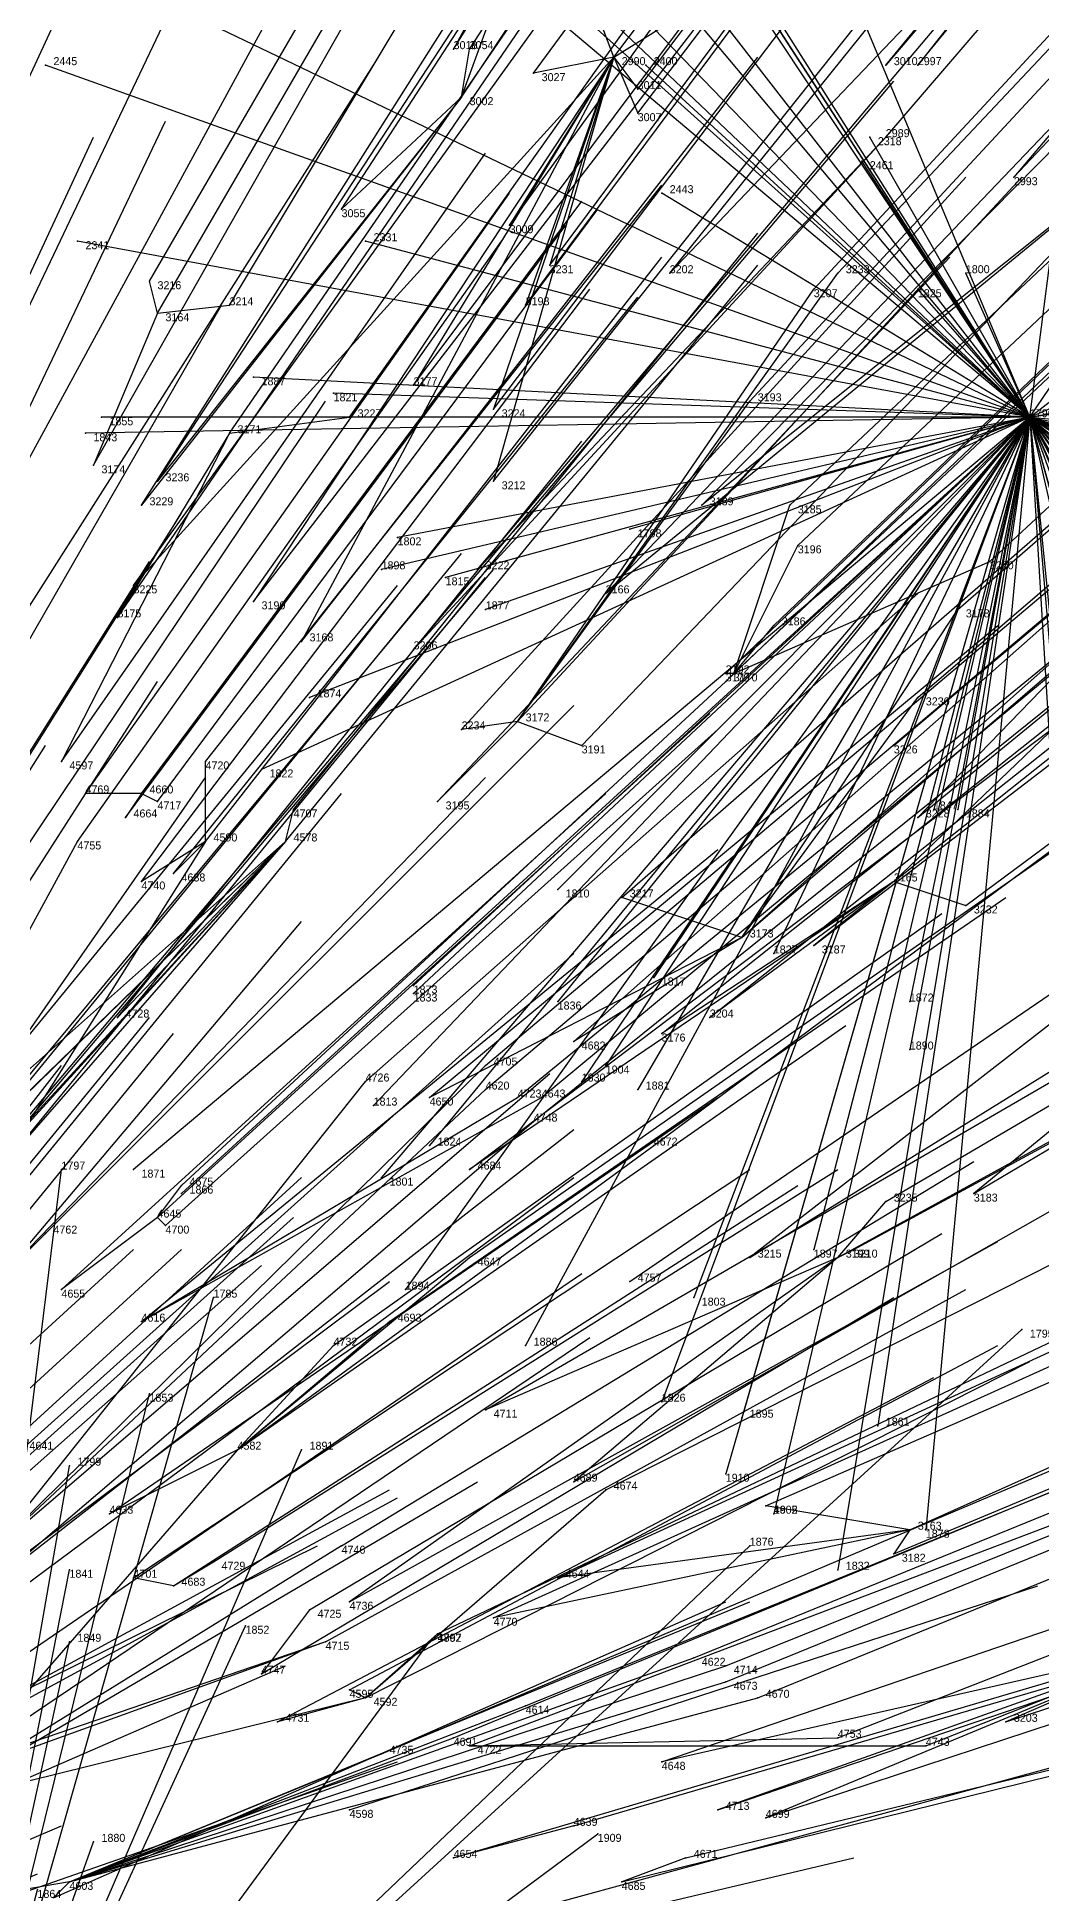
# Model space of a CAD drawing. Extents: x -0.5 to 0.59, y -0.5 to 0.58.
# Drawn here: x 0.124 to 0.2495, y 0.0495 to 0.2815 of the extents above; entities that cross this region are included whole.
import ezdxf

# ---------------------------------------------------------------- set-up
doc = ezdxf.new("R2010")
doc.units = 0
for name, color, linetype in [('Facilities', 3, 'CONTINUOUS'), ('Facilities_lines', 3, 'CONTINUOUS'), ('Normals', 1, 'CONTINUOUS'), ('Source_points', 5, 'CONTINUOUS'), ('Text', 3, 'CONTINUOUS')]:
    doc.layers.add(name, color=color, linetype=linetype)

msp = doc.modelspace()

# ---------------------------------------------------------------- linework, layer by layer
at = {"layer": 'Facilities', "color": 3}
for p in [(0.196, 0.279, -0.852), (0.177, 0.274, -0.815), (0.23, 0.269, -0.884), (0.139, 0.247, -0.709), (0.148, 0.232, -0.689), (0.248, 0.234, -1.25), (0.211, 0.202, -0.73), (0.184, 0.196, -0.673), (0.137, 0.187, -0.58), (0.145, 0.181, -0.582), (0.155, 0.181, -0.597), (0.231, 0.176, -0.726), (0.212, 0.169, -0.678), (0.139, 0.134, -0.482), (0.224, 0.129, -0.647), (0.198, 0.126, -0.588), (0.137, 0.121, -0.457), (0.149, 0.105, -0.456), (0.162, 0.093, -0.466), (0.233, 0.095, -0.63), (0.141, 0.088, -0.417), (0.158, 0.085, -0.449), (0.16, 0.081, -0.448), (0.165, 0.074, -0.453), (0.178, 0.068, -0.477), (0.163, 0.06, -0.433), (0.191, 0.058, -0.498), (0.205, 0.054, -0.531), (0.128, 0.051, -0.343)]:
    msp.add_point(p, dxfattribs=at)
at = {"layer": 'Facilities_lines', "color": 3}
for p, q in [((0.248, 0.234, -1.25), (0.171, 0.35, -1.25)), ((0.286, 0.344, -1.119), (0.23, 0.278, -0.903)), ((0.286, 0.344, -1.119), (0.234, 0.278, -0.908)), ((0.248, 0.234, -1.25), (0.159, 0.34, -1.25)), ((0.248, 0.234, -1.25), (0.165, 0.341, -1.25)), ((0.305, 0.334, -1.13), (0.246, 0.264, -0.901)), ((0.203, 0.33, -0.969), (0.176, 0.28, -0.827)), ((0.248, 0.234, -1.25), (0.193, 0.321, -1.25)), ((0.248, 0.234, -1.25), (0.193, 0.319, -1.25)), ((0.248, 0.234, -1.25), (0.195, 0.316, -1.25)), ((0.248, 0.234, -1.25), (0.171, 0.307, -1.25)), ((0.248, 0.234, -1.25), (0.217, 0.308, -1.25)), ((0.248, 0.234, -1.25), (0.17, 0.304, -1.25)), ((0.248, 0.234, -1.25), (0.172, 0.298, -1.25)), ((0.177, 0.274, -0.815), (0.185, 0.296, -0.873)), ((0.244, 0.295, -0.958), (0.203, 0.252, -0.809)), ((0.248, 0.234, -1.25), (0.256, 0.296, -1.25)), ((0.248, 0.234, -1.25), (0.123, 0.294, -1.25)), ((0.248, 0.234, -1.25), (0.19, 0.294, -1.25)), ((0.196, 0.279, -0.852), (0.212, 0.289, -0.895)), ((0.196, 0.279, -0.852), (0.193, 0.287, -0.864)), ((0.196, 0.279, -0.852), (0.136, 0.213, -0.631)), ((0.196, 0.279, -0.852), (0.151, 0.211, -0.649)), ((0.196, 0.279, -0.852), (0.157, 0.206, -0.648)), ((0.196, 0.279, -0.852), (0.171, 0.238, -0.733)), ((0.177, 0.274, -0.815), (0.178, 0.28, -0.829)), ((0.196, 0.279, -0.852), (0.181, 0.226, -0.724)), ((0.196, 0.279, -0.852), (0.181, 0.235, -0.742)), ((0.196, 0.279, -0.852), (0.183, 0.258, -0.79)), ((0.196, 0.279, -0.852), (0.185, 0.248, -0.774)), ((0.196, 0.279, -0.852), (0.186, 0.277, -0.834)), ((0.196, 0.279, -0.852), (0.188, 0.253, -0.787)), ((0.196, 0.279, -0.852), (0.199, 0.272, -0.842)), ((0.196, 0.279, -0.852), (0.199, 0.275, -0.848)), ((0.248, 0.234, -1.25), (0.279, 0.28, -1.25)), ((0.248, 0.234, -1.25), (0.125, 0.278, -1.25)), ((0.248, 0.234, -1.25), (0.2, 0.278, -1.25)), ((0.177, 0.274, -0.815), (0.137, 0.223, -0.655)), ((0.177, 0.274, -0.815), (0.139, 0.226, -0.663)), ((0.177, 0.274, -0.815), (0.162, 0.26, -0.765)), ((0.267, 0.271, -0.952), (0.195, 0.212, -0.72)), ((0.267, 0.271, -0.952), (0.207, 0.223, -0.761)), ((0.23, 0.269, -0.884), (0.171, 0.205, -0.668)), ((0.23, 0.269, -0.884), (0.179, 0.215, -0.7)), ((0.248, 0.234, -1.25), (0.228, 0.269, -1.25)), ((0.248, 0.234, -1.25), (0.293, 0.269, -1.25)), ((0.248, 0.234, -1.25), (0.227, 0.266, -1.25)), ((0.248, 0.234, -1.25), (0.202, 0.262, -1.25)), ((0.248, 0.234, -1.25), (0.308, 0.26, -1.25)), ((0.248, 0.234, -1.25), (0.129, 0.256, -1.25)), ((0.248, 0.234, -1.25), (0.165, 0.256, -1.25)), ((0.139, 0.247, -0.709), (0.138, 0.251, -0.716)), ((0.184, 0.196, -0.673), (0.224, 0.252, -0.843)), ((0.248, 0.234, -1.25), (0.24, 0.252, -1.25)), ((0.184, 0.196, -0.673), (0.221, 0.25, -0.833)), ((0.248, 0.234, -1.25), (0.234, 0.25, -1.25)), ((0.139, 0.247, -0.709), (0.131, 0.228, -0.657)), ((0.139, 0.247, -0.709), (0.148, 0.248, -0.722)), ((0.248, 0.234, -1.25), (0.316, 0.247, -1.25)), ((0.293, 0.245, -0.955), (0.231, 0.193, -0.751)), ((0.293, 0.245, -0.955), (0.234, 0.184, -0.745)), ((0.248, 0.234, -1.25), (0.315, 0.244, -1.25)), ((0.248, 0.234, -1.25), (0.151, 0.239, -1.25)), ((0.248, 0.234, -1.25), (0.161, 0.237, -1.25)), ((0.184, 0.196, -0.673), (0.213, 0.236, -0.796)), ((0.148, 0.232, -0.689), (0.127, 0.191, -0.573)), ((0.248, 0.234, -1.25), (0.13, 0.232, -1.25)), ((0.248, 0.234, -1.25), (0.132, 0.234, -1.25)), ((0.148, 0.232, -0.689), (0.134, 0.209, -0.621)), ((0.248, 0.234, -1.25), (0.136, 0.14, -1.25)), ((0.248, 0.234, -1.25), (0.142, 0.137, -1.25)), ((0.148, 0.232, -0.689), (0.163, 0.234, -0.713)), ((0.248, 0.234, -1.25), (0.152, 0.19, -1.25)), ((0.248, 0.234, -1.25), (0.158, 0.199, -1.25)), ((0.248, 0.234, -1.25), (0.166, 0.148, -1.25)), ((0.248, 0.234, -1.25), (0.167, 0.139, -1.25)), ((0.248, 0.234, -1.25), (0.167, 0.215, -1.25)), ((0.248, 0.234, -1.25), (0.169, 0.219, -1.25)), ((0.248, 0.234, -1.25), (0.17, 0.125, -1.25)), ((0.248, 0.234, -1.25), (0.171, 0.162, -1.25)), ((0.248, 0.234, -1.25), (0.171, 0.163, -1.25)), ((0.248, 0.234, -1.25), (0.173, 0.143, -1.25)), ((0.248, 0.234, -1.25), (0.175, 0.214, -1.25)), ((0.248, 0.234, -1.25), (0.18, 0.21, -1.25)), ((0.248, 0.234, -1.25), (0.185, 0.118, -1.25)), ((0.248, 0.234, -1.25), (0.189, 0.175, -1.25)), ((0.248, 0.234, -1.25), (0.189, 0.161, -1.25)), ((0.248, 0.234, -1.25), (0.192, 0.151, -1.25)), ((0.248, 0.234, -1.25), (0.195, 0.153, -1.25)), ((0.248, 0.234, -1.25), (0.198, 0.22, -1.25)), ((0.248, 0.234, -1.25), (0.199, 0.15, -1.25)), ((0.248, 0.234, -1.25), (0.201, 0.164, -1.25)), ((0.248, 0.234, -1.25), (0.202, 0.111, -1.25)), ((0.248, 0.234, -1.25), (0.206, 0.124, -1.25)), ((0.248, 0.234, -1.25), (0.21, 0.102, -1.25)), ((0.248, 0.234, -1.25), (0.212, 0.109, -1.25)), ((0.248, 0.234, -1.25), (0.216, 0.167, -1.25)), ((0.248, 0.234, -1.25), (0.216, 0.097, -1.25)), ((0.248, 0.234, -1.25), (0.221, 0.13, -1.25)), ((0.248, 0.234, -1.25), (0.224, 0.09, -1.25)), ((0.248, 0.234, -1.25), (0.229, 0.108, -1.25)), ((0.248, 0.234, -1.25), (0.233, 0.161, -1.25)), ((0.248, 0.234, -1.25), (0.233, 0.155, -1.25)), ((0.248, 0.234, -1.25), (0.235, 0.095, -1.25)), ((0.248, 0.234, -1.25), (0.236, 0.185, -1.25)), ((0.248, 0.234, -1.25), (0.239, 0.185, -1.25)), ((0.248, 0.234, -1.25), (0.257, 0.217, -1.25)), ((0.248, 0.234, -1.25), (0.257, 0.085, -1.25)), ((0.248, 0.234, -1.25), (0.257, 0.209, -1.25)), ((0.248, 0.234, -1.25), (0.327, 0.198, -1.25)), ((0.248, 0.234, -1.25), (0.258, 0.134, -1.25)), ((0.248, 0.234, -1.25), (0.332, 0.196, -1.25)), ((0.248, 0.234, -1.25), (0.28, 0.215, -1.25)), ((0.248, 0.234, -1.25), (0.315, 0.205, -1.25)), ((0.248, 0.234, -1.25), (0.277, 0.13, -1.25)), ((0.248, 0.234, -1.25), (0.301, 0.135, -1.25)), ((0.248, 0.234, -1.25), (0.288, 0.191, -1.25)), ((0.248, 0.234, -1.25), (0.323, 0.127, -1.25)), ((0.248, 0.234, -1.25), (0.258, 0.229, -1.25)), ((0.248, 0.234, -1.25), (0.301, 0.11, -1.25)), ((0.248, 0.234, -1.25), (0.273, 0.229, -1.25)), ((0.248, 0.234, -1.25), (0.341, 0.2, -1.25)), ((0.248, 0.234, -1.25), (0.307, 0.229, -1.25)), ((0.248, 0.234, -1.25), (0.361, 0.177, -1.25)), ((0.248, 0.234, -1.25), (0.259, 0.106, -1.25)), ((0.248, 0.234, -1.25), (0.32, 0.213, -1.25)), ((0.248, 0.234, -1.25), (0.296, 0.178, -1.25)), ((0.248, 0.234, -1.25), (0.35, 0.166, -1.25)), ((0.248, 0.234, -1.25), (0.346, 0.17, -1.25)), ((0.248, 0.234, -1.25), (0.273, 0.125, -1.25)), ((0.248, 0.234, -1.25), (0.336, 0.202, -1.25)), ((0.248, 0.234, -1.25), (0.313, 0.122, -1.25)), ((0.248, 0.234, -1.25), (0.306, 0.124, -1.25)), ((0.248, 0.234, -1.25), (0.278, 0.125, -1.25)), ((0.248, 0.234, -1.25), (0.289, 0.14, -1.25)), ((0.248, 0.234, -1.25), (0.359, 0.18, -1.25)), ((0.248, 0.234, -1.25), (0.35, 0.137, -1.25)), ((0.248, 0.234, -1.25), (0.298, 0.166, -1.25)), ((0.248, 0.234, -1.25), (0.326, 0.169, -1.25)), ((0.248, 0.234, -1.25), (0.268, 0.189, -1.25)), ((0.211, 0.202, -0.73), (0.218, 0.223, -0.78)), ((0.211, 0.202, -0.73), (0.219, 0.218, -0.771)), ((0.211, 0.202, -0.73), (0.243, 0.216, -0.812)), ((0.212, 0.169, -0.678), (0.239, 0.21, -0.796)), ((0.212, 0.169, -0.678), (0.257, 0.209, -0.828)), ((0.211, 0.202, -0.73), (0.216, 0.208, -0.751)), ((0.211, 0.202, -0.73), (0.21, 0.201, -0.726)), ((0.211, 0.202, -0.73), (0.21, 0.202, -0.729)), ((0.231, 0.176, -0.726), (0.256, 0.2, -0.812)), ((0.212, 0.169, -0.678), (0.234, 0.199, -0.768)), ((0.184, 0.196, -0.673), (0.174, 0.186, -0.637)), ((0.184, 0.196, -0.673), (0.177, 0.195, -0.659)), ((0.184, 0.196, -0.673), (0.192, 0.193, -0.68)), ((0.145, 0.181, -0.582), (0.145, 0.191, -0.599)), ((0.137, 0.187, -0.58), (0.13, 0.187, -0.569)), ((0.137, 0.187, -0.58), (0.135, 0.184, -0.571)), ((0.137, 0.187, -0.58), (0.139, 0.186, -0.58)), ((0.155, 0.181, -0.597), (0.156, 0.185, -0.605)), ((0.092, 0.113, -0.363), (0.129, 0.181, -0.555)), ((0.145, 0.181, -0.582), (0.104, 0.116, -0.389)), ((0.155, 0.181, -0.597), (0.11, 0.141, -0.449)), ((0.155, 0.181, -0.597), (0.113, 0.135, -0.441)), ((0.155, 0.181, -0.597), (0.114, 0.141, -0.453)), ((0.155, 0.181, -0.597), (0.118, 0.145, -0.467)), ((0.155, 0.181, -0.597), (0.121, 0.142, -0.466)), ((0.155, 0.181, -0.597), (0.121, 0.144, -0.469)), ((0.155, 0.181, -0.597), (0.134, 0.159, -0.52)), ((0.145, 0.181, -0.582), (0.137, 0.176, -0.557)), ((0.145, 0.181, -0.582), (0.141, 0.177, -0.566)), ((0.231, 0.176, -0.726), (0.178, 0.14, -0.567)), ((0.212, 0.169, -0.678), (0.197, 0.174, -0.657)), ((0.231, 0.176, -0.726), (0.202, 0.157, -0.639)), ((0.231, 0.176, -0.726), (0.208, 0.159, -0.655)), ((0.231, 0.176, -0.726), (0.221, 0.168, -0.694)), ((0.231, 0.176, -0.726), (0.24, 0.173, -0.74)), ((0.267, 0.171, -0.793), (0.213, 0.129, -0.623)), ((0.212, 0.169, -0.678), (0.173, 0.149, -0.57)), ((0.212, 0.169, -0.678), (0.191, 0.156, -0.617)), ((0.118, 0.092, -0.373), (0.18, 0.153, -0.591)), ((0.118, 0.092, -0.373), (0.165, 0.151, -0.559)), ((0.258, 0.151, -0.748), (0.241, 0.137, -0.692)), ((0.118, 0.092, -0.373), (0.18, 0.15, -0.587)), ((0.137, 0.121, -0.457), (0.187, 0.149, -0.597)), ((0.137, 0.121, -0.457), (0.184, 0.149, -0.592)), ((0.118, 0.088, -0.369), (0.186, 0.146, -0.591)), ((0.149, 0.105, -0.456), (0.201, 0.143, -0.616)), ((0.109, -0.006, -1.25), (0.127, 0.14, -1.25)), ((0.139, 0.134, -0.482), (0.142, 0.138, -0.496)), ((0.224, 0.129, -0.647), (0.23, 0.136, -0.668)), ((0.139, 0.134, -0.482), (0.127, 0.125, -0.445)), ((0.139, 0.134, -0.482), (0.14, 0.133, -0.482)), ((0.116, 0.123, -0.421), (0.125, 0.132, -0.455)), ((0.224, 0.129, -0.647), (0.226, 0.13, -0.65)), ((0.149, 0.105, -0.456), (0.178, 0.129, -0.549)), ((0.224, 0.129, -0.647), (0.163, 0.086, -0.461)), ((0.224, 0.129, -0.647), (0.18, 0.11, -0.528)), ((0.224, 0.129, -0.647), (0.191, 0.101, -0.54)), ((0.109, -0.006, -1.25), (0.146, 0.124, -1.25)), ((0.149, 0.105, -0.456), (0.168, 0.121, -0.519)), ((0.109, -0.006, -1.25), (0.247, 0.12, -1.25)), ((0.149, 0.105, -0.456), (0.161, 0.118, -0.499)), ((0.109, -0.006, -1.25), (0.138, 0.112, -1.25)), ((0.109, -0.006, -1.25), (0.157, 0.105, -1.25)), ((0.149, 0.105, -0.456), (0.116, 0.067, -0.334)), ((0.149, 0.105, -0.456), (0.133, 0.097, -0.411)), ((0.109, -0.006, -1.25), (0.128, 0.103, -1.25)), ((0.165, 0.074, -0.453), (0.195, 0.1, -0.549)), ((0.233, 0.095, -0.63), (0.215, 0.098, -0.591)), ((0.162, 0.093, -0.466), (0.099, 0.054, -0.282)), ((0.109, -0.006, -1.25), (0.213, 0.093, -1.25)), ((0.233, 0.095, -0.63), (0.181, 0.084, -0.498)), ((0.233, 0.095, -0.63), (0.189, 0.089, -0.523)), ((0.233, 0.095, -0.63), (0.231, 0.092, -0.622)), ((0.141, 0.088, -0.417), (0.146, 0.091, -0.43)), ((0.109, -0.006, -1.25), (0.128, 0.09, -1.25)), ((0.141, 0.088, -0.417), (0.136, 0.089, -0.406)), ((0.158, 0.085, -0.449), (0.152, 0.077, -0.426)), ((0.109, -0.006, -1.25), (0.15, 0.083, -1.25)), ((0.165, 0.074, -0.453), (0.174, 0.082, -0.48)), ((0.16, 0.081, -0.448), (0.087, 0.056, -0.258)), ((0.16, 0.081, -0.448), (0.088, 0.055, -0.26)), ((0.109, -0.006, -1.25), (0.128, 0.081, -1.25)), ((0.109, -0.006, -1.25), (0.173, 0.081, -1.25)), ((0.128, 0.051, -0.343), (0.206, 0.079, -0.552)), ((0.268, 0.081, -0.699), (0.202, 0.066, -0.531)), ((0.268, 0.081, -0.699), (0.209, 0.06, -0.545)), ((0.268, 0.081, -0.699), (0.215, 0.059, -0.557)), ((0.268, 0.081, -0.699), (0.245, 0.071, -0.639)), ((0.128, 0.051, -0.343), (0.21, 0.078, -0.561)), ((0.128, 0.051, -0.343), (0.21, 0.076, -0.559)), ((0.165, 0.074, -0.453), (0.163, 0.075, -0.447)), ((0.165, 0.074, -0.453), (0.076, 0.052, -0.23)), ((0.128, 0.051, -0.343), (0.214, 0.074, -0.567)), ((0.128, 0.051, -0.343), (0.185, 0.073, -0.497)), ((0.165, 0.074, -0.453), (0.154, 0.071, -0.424)), ((0.128, 0.051, -0.343), (0.176, 0.069, -0.472)), ((0.178, 0.068, -0.477), (0.224, 0.069, -0.586)), ((0.178, 0.068, -0.477), (0.235, 0.068, -0.611)), ((0.128, 0.051, -0.343), (0.167, 0.067, -0.451)), ((0.191, 0.058, -0.498), (0.176, 0.054, -0.461)), ((0.109, -0.006, -1.25), (0.194, 0.057, -1.25)), ((0.109, -0.006, -1.25), (0.131, 0.056, -1.25)), ((0.205, 0.054, -0.531), (0.197, 0.051, -0.507)), ((0.128, 0.051, -0.343), (0.07, 0.041, -0.202)), ((0.109, -0.006, -1.25), (0.124, 0.05, -1.25)), ((0.128, 0.051, -0.343), (0.126, 0.049, -0.338))]:
    msp.add_line(p, q, dxfattribs=at)
at = {"layer": 'Normals', "color": 1}
for p, q in [((0.176, 0.28, -0.827), (0.225, 0.359, -0.789)), ((0.178, 0.28, -0.829), (0.228, 0.357, -0.791)), ((0.196, 0.279, -0.852), (0.252, 0.353, -0.816)), ((0.119, 0.268, -0.732), (0.158, 0.352, -0.695)), ((0.177, 0.274, -0.815), (0.228, 0.351, -0.778)), ((0.186, 0.277, -0.834), (0.241, 0.352, -0.797)), ((0.199, 0.275, -0.848), (0.255, 0.349, -0.811)), ((0.23, 0.278, -0.903), (0.289, 0.35, -0.866)), ((0.234, 0.278, -0.908), (0.293, 0.35, -0.871)), ((0.199, 0.272, -0.842), (0.255, 0.346, -0.806)), ((0.23, 0.269, -0.884), (0.29, 0.339, -0.846)), ((0.162, 0.26, -0.765), (0.212, 0.337, -0.727)), ((0.138, 0.251, -0.716), (0.185, 0.332, -0.68)), ((0.183, 0.258, -0.79), (0.237, 0.333, -0.752)), ((0.246, 0.264, -0.901), (0.309, 0.331, -0.863)), ((0.139, 0.247, -0.709), (0.186, 0.328, -0.673)), ((0.148, 0.248, -0.722), (0.196, 0.328, -0.686)), ((0.188, 0.253, -0.787), (0.243, 0.327, -0.749)), ((0.203, 0.252, -0.809), (0.261, 0.324, -0.772)), ((0.185, 0.248, -0.774), (0.24, 0.322, -0.736)), ((0.221, 0.25, -0.833), (0.284, 0.318, -0.796)), ((0.224, 0.252, -0.843), (0.288, 0.32, -0.807)), ((0.113, 0.227, -0.634), (0.153, 0.311, -0.597)), ((0.171, 0.238, -0.733), (0.227, 0.313, -0.696)), ((0.131, 0.228, -0.657), (0.177, 0.309, -0.62)), ((0.148, 0.232, -0.689), (0.201, 0.309, -0.652)), ((0.163, 0.234, -0.713), (0.217, 0.31, -0.677)), ((0.181, 0.235, -0.742), (0.237, 0.309, -0.705)), ((0.139, 0.226, -0.663), (0.19, 0.304, -0.627)), ((0.213, 0.236, -0.796), (0.277, 0.305, -0.76)), ((0.137, 0.223, -0.655), (0.187, 0.302, -0.618)), ((0.181, 0.226, -0.724), (0.239, 0.299, -0.687)), ((0.136, 0.213, -0.631), (0.19, 0.288, -0.593)), ((0.207, 0.223, -0.761), (0.272, 0.289, -0.724)), ((0.11, 0.205, -0.581), (0.154, 0.286, -0.542)), ((0.179, 0.215, -0.7), (0.239, 0.286, -0.662)), ((0.218, 0.223, -0.78), (0.286, 0.287, -0.744)), ((0.134, 0.209, -0.621), (0.186, 0.285, -0.583)), ((0.151, 0.211, -0.649), (0.208, 0.285, -0.612)), ((0.219, 0.218, -0.771), (0.286, 0.281, -0.734)), ((0.157, 0.206, -0.648), (0.214, 0.279, -0.61)), ((0.195, 0.212, -0.72), (0.259, 0.279, -0.683)), ((0.243, 0.216, -0.812), (0.311, 0.279, -0.775)), ((0.117, 0.201, -0.581), (0.166, 0.278, -0.541)), ((0.125, 0.278, -1.25), (0.125, 0.278, -1.15)), ((0.2, 0.278, -1.25), (0.2, 0.278, -1.15)), ((0.171, 0.205, -0.668), (0.231, 0.276, -0.629)), ((0.216, 0.208, -0.751), (0.283, 0.272, -0.713)), ((0.1, 0.187, -0.53), (0.14, 0.271, -0.493)), ((0.239, 0.21, -0.796), (0.309, 0.271, -0.758)), ((0.092, 0.185, -0.516), (0.131, 0.269, -0.478)), ((0.127, 0.191, -0.573), (0.18, 0.267, -0.534)), ((0.228, 0.269, -1.25), (0.228, 0.269, -1.15)), ((0.21, 0.202, -0.729), (0.277, 0.266, -0.692)), ((0.21, 0.201, -0.726), (0.277, 0.265, -0.689)), ((0.211, 0.202, -0.73), (0.278, 0.265, -0.692)), ((0.227, 0.266, -1.25), (0.227, 0.266, -1.15)), ((0.145, 0.191, -0.599), (0.202, 0.263, -0.561)), ((0.177, 0.195, -0.659), (0.24, 0.264, -0.621)), ((0.184, 0.196, -0.673), (0.247, 0.264, -0.635)), ((0.13, 0.187, -0.569), (0.183, 0.262, -0.53)), ((0.137, 0.187, -0.58), (0.192, 0.261, -0.541)), ((0.139, 0.186, -0.58), (0.194, 0.26, -0.541)), ((0.192, 0.193, -0.68), (0.256, 0.26, -0.642)), ((0.202, 0.262, -1.25), (0.202, 0.262, -1.15)), ((0.135, 0.184, -0.571), (0.19, 0.258, -0.533)), ((0.234, 0.199, -0.768), (0.304, 0.259, -0.731)), ((0.129, 0.256, -1.25), (0.129, 0.256, -1.15)), ((0.129, 0.181, -0.555), (0.182, 0.256, -0.516)), ((0.156, 0.185, -0.605), (0.214, 0.257, -0.567)), ((0.165, 0.256, -1.25), (0.165, 0.256, -1.15)), ((0.145, 0.181, -0.582), (0.202, 0.254, -0.543)), ((0.155, 0.181, -0.597), (0.214, 0.253, -0.56)), ((0.174, 0.186, -0.637), (0.238, 0.254, -0.6)), ((0.231, 0.193, -0.751), (0.302, 0.253, -0.714)), ((0.24, 0.252, -1.25), (0.24, 0.252, -1.15)), ((0.137, 0.176, -0.557), (0.193, 0.25, -0.519)), ((0.141, 0.177, -0.566), (0.199, 0.249, -0.528)), ((0.234, 0.25, -1.25), (0.234, 0.25, -1.15)), ((0.101, 0.168, -0.49), (0.147, 0.248, -0.452)), ((0.234, 0.184, -0.745), (0.306, 0.243, -0.708)), ((0.151, 0.239, -1.25), (0.151, 0.239, -1.15)), ((0.161, 0.237, -1.25), (0.161, 0.237, -1.15)), ((0.109, 0.16, -0.483), (0.16, 0.236, -0.444)), ((0.197, 0.174, -0.657), (0.267, 0.235, -0.62)), ((0.13, 0.232, -1.25), (0.13, 0.232, -1.15)), ((0.132, 0.234, -1.25), (0.132, 0.234, -1.15)), ((0.231, 0.176, -0.726), (0.304, 0.234, -0.689)), ((0.248, 0.234, -1.25), (0.248, 0.234, -1.15)), ((0.134, 0.159, -0.52), (0.192, 0.231, -0.483)), ((0.212, 0.169, -0.678), (0.283, 0.23, -0.641)), ((0.24, 0.173, -0.74), (0.314, 0.228, -0.702)), ((0.221, 0.168, -0.694), (0.294, 0.224, -0.656)), ((0.093, 0.144, -0.429), (0.142, 0.222, -0.391)), ((0.169, 0.219, -1.25), (0.169, 0.219, -1.15)), ((0.198, 0.22, -1.25), (0.198, 0.22, -1.15)), ((0.089, 0.138, -0.41), (0.138, 0.216, -0.372)), ((0.118, 0.145, -0.467), (0.177, 0.217, -0.43)), ((0.191, 0.156, -0.617), (0.26, 0.217, -0.579)), ((0.208, 0.159, -0.655), (0.281, 0.217, -0.617)), ((0.121, 0.144, -0.469), (0.181, 0.215, -0.433)), ((0.121, 0.142, -0.466), (0.18, 0.214, -0.429)), ((0.167, 0.215, -1.25), (0.167, 0.215, -1.15)), ((0.175, 0.214, -1.25), (0.175, 0.214, -1.15)), ((0.202, 0.157, -0.639), (0.275, 0.215, -0.603)), ((0.11, 0.141, -0.449), (0.169, 0.213, -0.41)), ((0.114, 0.141, -0.453), (0.173, 0.212, -0.415)), ((0.165, 0.151, -0.559), (0.234, 0.212, -0.52)), ((0.18, 0.153, -0.591), (0.251, 0.213, -0.553)), ((0.18, 0.21, -1.25), (0.18, 0.21, -1.15)), ((0.18, 0.15, -0.587), (0.251, 0.21, -0.548)), ((0.173, 0.149, -0.57), (0.244, 0.208, -0.532)), ((0.184, 0.149, -0.592), (0.256, 0.208, -0.554)), ((0.187, 0.149, -0.597), (0.258, 0.208, -0.558)), ((0.113, 0.135, -0.441), (0.173, 0.206, -0.403)), ((0.186, 0.146, -0.591), (0.258, 0.204, -0.552)), ((0.089, 0.123, -0.38), (0.139, 0.201, -0.343)), ((0.142, 0.138, -0.496), (0.21, 0.201, -0.458)), ((0.125, 0.132, -0.455), (0.191, 0.198, -0.419)), ((0.158, 0.199, -1.25), (0.158, 0.199, -1.15)), ((0.201, 0.143, -0.616), (0.275, 0.198, -0.578)), ((0.139, 0.134, -0.482), (0.208, 0.197, -0.446)), ((0.14, 0.133, -0.482), (0.209, 0.195, -0.446)), ((0.178, 0.14, -0.567), (0.252, 0.196, -0.529)), ((0.075, 0.114, -0.342), (0.125, 0.193, -0.305)), ((0.092, 0.113, -0.363), (0.145, 0.189, -0.326)), ((0.116, 0.123, -0.421), (0.18, 0.189, -0.383)), ((0.152, 0.19, -1.25), (0.152, 0.19, -1.15)), ((0.104, 0.116, -0.389), (0.162, 0.187, -0.349)), ((0.127, 0.125, -0.445), (0.195, 0.187, -0.406)), ((0.236, 0.185, -1.25), (0.236, 0.185, -1.15)), ((0.239, 0.185, -1.25), (0.239, 0.185, -1.15)), ((0.241, 0.137, -0.692), (0.32, 0.184, -0.653)), ((0.178, 0.129, -0.549), (0.254, 0.182, -0.512)), ((0.23, 0.136, -0.668), (0.31, 0.183, -0.632)), ((0.137, 0.121, -0.457), (0.209, 0.18, -0.42)), ((0.198, 0.126, -0.588), (0.274, 0.178, -0.548)), ((0.213, 0.129, -0.623), (0.292, 0.178, -0.586)), ((0.168, 0.121, -0.519), (0.245, 0.174, -0.482)), ((0.189, 0.175, -1.25), (0.189, 0.175, -1.15)), ((0.224, 0.129, -0.647), (0.306, 0.174, -0.611)), ((0.226, 0.13, -0.65), (0.307, 0.174, -0.613)), ((0.161, 0.118, -0.499), (0.237, 0.172, -0.463)), ((0.097, 0.1, -0.348), (0.157, 0.171, -0.311)), ((0.122, 0.105, -0.404), (0.191, 0.167, -0.364)), ((0.216, 0.167, -1.25), (0.216, 0.167, -1.15)), ((0.171, 0.163, -1.25), (0.171, 0.163, -1.15)), ((0.201, 0.164, -1.25), (0.201, 0.164, -1.15)), ((0.171, 0.162, -1.25), (0.171, 0.162, -1.15)), ((0.189, 0.161, -1.25), (0.189, 0.161, -1.15)), ((0.233, 0.161, -1.25), (0.233, 0.161, -1.15)), ((0.079, 0.087, -0.294), (0.138, 0.159, -0.257)), ((0.149, 0.105, -0.456), (0.225, 0.158, -0.418)), ((0.082, 0.085, -0.294), (0.141, 0.157, -0.258)), ((0.18, 0.11, -0.528), (0.261, 0.157, -0.493)), ((0.233, 0.155, -1.25), (0.233, 0.155, -1.15)), ((0.07, 0.08, -0.265), (0.127, 0.153, -0.228)), ((0.118, 0.092, -0.373), (0.188, 0.152, -0.335)), ((0.192, 0.151, -1.25), (0.192, 0.151, -1.15)), ((0.195, 0.153, -1.25), (0.195, 0.153, -1.15)), ((0.133, 0.097, -0.411), (0.209, 0.149, -0.374)), ((0.199, 0.15, -1.25), (0.199, 0.15, -1.15)), ((0.166, 0.148, -1.25), (0.166, 0.148, -1.15)), ((0.191, 0.101, -0.54), (0.272, 0.147, -0.503)), ((0.118, 0.088, -0.369), (0.191, 0.145, -0.329)), ((0.173, 0.143, -1.25), (0.173, 0.143, -1.15)), ((0.195, 0.1, -0.549), (0.278, 0.142, -0.512)), ((0.127, 0.14, -1.25), (0.127, 0.14, -1.15)), ((0.136, 0.14, -1.25), (0.136, 0.14, -1.15)), ((0.136, 0.089, -0.406), (0.213, 0.14, -0.368)), ((0.146, 0.091, -0.43), (0.224, 0.14, -0.39)), ((0.162, 0.093, -0.466), (0.241, 0.141, -0.428)), ((0.088, 0.076, -0.291), (0.157, 0.139, -0.256)), ((0.117, 0.084, -0.36), (0.191, 0.139, -0.321)), ((0.141, 0.088, -0.417), (0.219, 0.138, -0.378)), ((0.142, 0.137, -1.25), (0.142, 0.137, -1.15)), ((0.167, 0.139, -1.25), (0.167, 0.139, -1.15)), ((0.215, 0.098, -0.591), (0.3, 0.135, -0.554)), ((0.087, 0.072, -0.282), (0.156, 0.134, -0.245)), ((0.233, 0.095, -0.63), (0.318, 0.133, -0.593)), ((0.067, 0.067, -0.237), (0.136, 0.13, -0.202)), ((0.073, 0.067, -0.248), (0.142, 0.13, -0.212)), ((0.158, 0.085, -0.449), (0.237, 0.132, -0.409)), ((0.163, 0.086, -0.461), (0.244, 0.131, -0.423)), ((0.221, 0.13, -1.25), (0.221, 0.13, -1.15)), ((0.083, 0.067, -0.266), (0.152, 0.128, -0.228)), ((0.189, 0.089, -0.523), (0.274, 0.128, -0.486)), ((0.231, 0.092, -0.622), (0.317, 0.128, -0.585)), ((0.093, 0.07, -0.291), (0.168, 0.126, -0.255)), ((0.116, 0.075, -0.344), (0.192, 0.127, -0.305)), ((0.146, 0.124, -1.25), (0.146, 0.124, -1.15)), ((0.152, 0.077, -0.426), (0.231, 0.124, -0.386)), ((0.16, 0.081, -0.448), (0.24, 0.125, -0.409)), ((0.17, 0.125, -1.25), (0.17, 0.125, -1.15)), ((0.206, 0.124, -1.25), (0.206, 0.124, -1.15)), ((0.174, 0.082, -0.48), (0.258, 0.122, -0.443)), ((0.181, 0.084, -0.498), (0.265, 0.122, -0.461)), ((0.116, 0.067, -0.334), (0.193, 0.119, -0.297)), ((0.247, 0.12, -1.25), (0.247, 0.12, -1.15)), ((0.163, 0.075, -0.447), (0.244, 0.118, -0.409)), ((0.165, 0.074, -0.453), (0.248, 0.116, -0.415)), ((0.185, 0.118, -1.25), (0.185, 0.118, -1.15)), ((0.154, 0.071, -0.424), (0.236, 0.114, -0.387)), ((0.206, 0.079, -0.552), (0.292, 0.114, -0.515)), ((0.138, 0.112, -1.25), (0.138, 0.112, -1.15)), ((0.21, 0.078, -0.561), (0.297, 0.113, -0.524)), ((0.202, 0.111, -1.25), (0.202, 0.111, -1.15)), ((0.21, 0.076, -0.559), (0.296, 0.111, -0.522)), ((0.185, 0.073, -0.497), (0.271, 0.108, -0.46)), ((0.212, 0.109, -1.25), (0.212, 0.109, -1.15)), ((0.214, 0.074, -0.567), (0.3, 0.109, -0.53)), ((0.229, 0.108, -1.25), (0.229, 0.108, -1.15)), ((0.157, 0.105, -1.25), (0.157, 0.105, -1.15)), ((0.128, 0.103, -1.25), (0.128, 0.103, -1.15)), ((0.167, 0.067, -0.451), (0.252, 0.103, -0.412)), ((0.176, 0.069, -0.472), (0.261, 0.104, -0.434)), ((0.224, 0.069, -0.586), (0.311, 0.103, -0.55)), ((0.087, 0.056, -0.258), (0.168, 0.1, -0.22)), ((0.099, 0.054, -0.282), (0.179, 0.101, -0.244)), ((0.178, 0.068, -0.477), (0.265, 0.101, -0.439)), ((0.21, 0.102, -1.25), (0.21, 0.102, -1.15)), ((0.235, 0.068, -0.611), (0.321, 0.102, -0.574)), ((0.245, 0.071, -0.639), (0.334, 0.1, -0.603)), ((0.088, 0.055, -0.26), (0.169, 0.099, -0.221)), ((0.202, 0.066, -0.531), (0.29, 0.096, -0.495)), ((0.216, 0.097, -1.25), (0.216, 0.097, -1.15)), ((0.076, 0.052, -0.23), (0.159, 0.093, -0.193)), ((0.213, 0.093, -1.25), (0.213, 0.093, -1.15)), ((0.235, 0.095, -1.25), (0.235, 0.095, -1.15)), ((0.128, 0.09, -1.25), (0.128, 0.09, -1.15)), ((0.209, 0.06, -0.545), (0.297, 0.09, -0.507)), ((0.224, 0.09, -1.25), (0.224, 0.09, -1.15)), ((0.126, 0.049, -0.338), (0.21, 0.086, -0.299)), ((0.128, 0.051, -0.343), (0.213, 0.086, -0.305)), ((0.163, 0.06, -0.433), (0.249, 0.088, -0.392)), ((0.215, 0.059, -0.557), (0.303, 0.088, -0.52)), ((0.191, 0.058, -0.498), (0.28, 0.084, -0.461)), ((0.15, 0.083, -1.25), (0.15, 0.083, -1.15)), ((0.128, 0.081, -1.25), (0.128, 0.081, -1.15)), ((0.173, 0.081, -1.25), (0.173, 0.081, -1.15)), ((0.176, 0.054, -0.461), (0.264, 0.08, -0.421)), ((0.07, 0.041, -0.202), (0.155, 0.078, -0.164)), ((0.205, 0.054, -0.531), (0.296, 0.076, -0.494)), ((0.197, 0.051, -0.507), (0.286, 0.073, -0.469)), ((0.083, 0.036, -0.226), (0.169, 0.066, -0.185)), ((0.169, 0.043, -0.436), (0.257, 0.067, -0.395)), ((0.047, 0.024, -0.132), (0.127, 0.058, -0.082)), ((0.131, 0.056, -1.25), (0.131, 0.056, -1.15)), ((0.194, 0.057, -1.25), (0.194, 0.057, -1.15)), ((0.137, 0.033, -0.351), (0.226, 0.054, -0.311)), ((0.046, 0.019, -0.125), (0.124, 0.052, -0.071)), ((0.124, 0.05, -1.25), (0.124, 0.05, -1.15))]:
    msp.add_line(p, q, dxfattribs=at)
at = {"layer": 'Source_points', "color": 5}
for p in [(0.176, 0.28, -0.827), (0.178, 0.28, -0.829), (0.125, 0.278, -1.25), (0.186, 0.277, -0.834), (0.2, 0.278, -1.25), (0.23, 0.278, -0.903), (0.234, 0.278, -0.908), (0.199, 0.275, -0.848), (0.199, 0.272, -0.842), (0.228, 0.269, -1.25), (0.227, 0.266, -1.25), (0.246, 0.264, -0.901), (0.162, 0.26, -0.765), (0.202, 0.262, -1.25), (0.183, 0.258, -0.79), (0.129, 0.256, -1.25), (0.165, 0.256, -1.25), (0.188, 0.253, -0.787), (0.138, 0.251, -0.716), (0.203, 0.252, -0.809), (0.224, 0.252, -0.843), (0.24, 0.252, -1.25), (0.221, 0.25, -0.833), (0.234, 0.25, -1.25), (0.148, 0.248, -0.722), (0.185, 0.248, -0.774), (0.151, 0.239, -1.25), (0.161, 0.237, -1.25), (0.171, 0.238, -0.733), (0.181, 0.235, -0.742), (0.213, 0.236, -0.796), (0.13, 0.232, -1.25), (0.132, 0.234, -1.25), (0.163, 0.234, -0.713), (0.131, 0.228, -0.657), (0.139, 0.226, -0.663), (0.181, 0.226, -0.724), (0.137, 0.223, -0.655), (0.207, 0.223, -0.761), (0.218, 0.223, -0.78), (0.169, 0.219, -1.25), (0.198, 0.22, -1.25), (0.219, 0.218, -0.771), (0.243, 0.216, -0.812), (0.167, 0.215, -1.25), (0.175, 0.214, -1.25), (0.179, 0.215, -0.7), (0.136, 0.213, -0.631), (0.195, 0.212, -0.72), (0.134, 0.209, -0.621), (0.151, 0.211, -0.649), (0.18, 0.21, -1.25), (0.239, 0.21, -0.796), (0.216, 0.208, -0.751), (0.157, 0.206, -0.648), (0.171, 0.205, -0.668), (0.21, 0.202, -0.729), (0.21, 0.201, -0.726), (0.158, 0.199, -1.25), (0.234, 0.199, -0.768), (0.177, 0.195, -0.659), (0.192, 0.193, -0.68), (0.231, 0.193, -0.751), (0.127, 0.191, -0.573), (0.145, 0.191, -0.599), (0.152, 0.19, -1.25), (0.13, 0.187, -0.569), (0.139, 0.186, -0.58), (0.174, 0.186, -0.637), (0.135, 0.184, -0.571), (0.156, 0.185, -0.605), (0.234, 0.184, -0.745), (0.236, 0.185, -1.25), (0.239, 0.185, -1.25), (0.129, 0.181, -0.555), (0.141, 0.177, -0.566), (0.137, 0.176, -0.557), (0.189, 0.175, -1.25), (0.197, 0.174, -0.657), (0.24, 0.173, -0.74), (0.221, 0.168, -0.694), (0.216, 0.167, -1.25), (0.171, 0.163, -1.25), (0.201, 0.164, -1.25), (0.171, 0.162, -1.25), (0.189, 0.161, -1.25), (0.233, 0.161, -1.25), (0.134, 0.159, -0.52), (0.208, 0.159, -0.655), (0.191, 0.156, -0.617), (0.202, 0.157, -0.639), (0.233, 0.155, -1.25), (0.165, 0.151, -0.559), (0.18, 0.153, -0.591), (0.192, 0.151, -1.25), (0.195, 0.153, -1.25), (0.173, 0.149, -0.57), (0.18, 0.15, -0.587), (0.184, 0.149, -0.592), (0.187, 0.149, -0.597), (0.199, 0.15, -1.25), (0.166, 0.148, -1.25), (0.186, 0.146, -0.591), (0.173, 0.143, -1.25), (0.201, 0.143, -0.616), (0.127, 0.14, -1.25), (0.136, 0.14, -1.25), (0.178, 0.14, -0.567), (0.142, 0.138, -0.496), (0.142, 0.137, -1.25), (0.167, 0.139, -1.25), (0.241, 0.137, -0.692), (0.23, 0.136, -0.668), (0.14, 0.133, -0.482), (0.125, 0.132, -0.455), (0.221, 0.13, -1.25), (0.226, 0.13, -0.65), (0.178, 0.129, -0.549), (0.213, 0.129, -0.623), (0.127, 0.125, -0.445), (0.146, 0.124, -1.25), (0.17, 0.125, -1.25), (0.206, 0.124, -1.25), (0.168, 0.121, -0.519), (0.247, 0.12, -1.25), (0.161, 0.118, -0.499), (0.185, 0.118, -1.25), (0.138, 0.112, -1.25), (0.18, 0.11, -0.528), (0.202, 0.111, -1.25), (0.212, 0.109, -1.25), (0.229, 0.108, -1.25), (0.157, 0.105, -1.25), (0.128, 0.103, -1.25), (0.191, 0.101, -0.54), (0.195, 0.1, -0.549), (0.21, 0.102, -1.25), (0.215, 0.098, -0.591), (0.133, 0.097, -0.411), (0.216, 0.097, -1.25), (0.213, 0.093, -1.25), (0.235, 0.095, -1.25), (0.146, 0.091, -0.43), (0.231, 0.092, -0.622), (0.128, 0.09, -1.25), (0.136, 0.089, -0.406), (0.189, 0.089, -0.523), (0.224, 0.09, -1.25), (0.163, 0.086, -0.461), (0.181, 0.084, -0.498), (0.15, 0.083, -1.25), (0.174, 0.082, -0.48), (0.128, 0.081, -1.25), (0.173, 0.081, -1.25), (0.206, 0.079, -0.552), (0.152, 0.077, -0.426), (0.21, 0.078, -0.561), (0.163, 0.075, -0.447), (0.21, 0.076, -0.559), (0.185, 0.073, -0.497), (0.214, 0.074, -0.567), (0.154, 0.071, -0.424), (0.245, 0.071, -0.639), (0.176, 0.069, -0.472), (0.224, 0.069, -0.586), (0.235, 0.068, -0.611), (0.167, 0.067, -0.451), (0.202, 0.066, -0.531), (0.209, 0.06, -0.545), (0.215, 0.059, -0.557), (0.131, 0.056, -1.25), (0.194, 0.057, -1.25), (0.176, 0.054, -0.461), (0.124, 0.05, -1.25), (0.197, 0.051, -0.507)]:
    msp.add_point(p, dxfattribs=at)

# ---------------------------------------------------------------- texts
at = {"layer": 'Text', "color": 3}
for s, p in [('3018', (0.176, 0.28, -0.827)), ('3054', (0.178, 0.28, -0.829)), ('2445', (0.126, 0.278, -1.25)), ('2990', (0.197, 0.278, -0.852)), ('2400', (0.201, 0.278, -1.25)), ('3010', (0.231, 0.278, -0.903)), ('2997', (0.234, 0.278, -0.908)), ('3027', (0.187, 0.276, -0.834)), ('3002', (0.178, 0.273, -0.815)), ('3011', (0.199, 0.275, -0.848)), ('3007', (0.199, 0.271, -0.842)), ('2989', (0.23, 0.269, -0.884)), ('2318', (0.229, 0.268, -1.25)), ('2461', (0.228, 0.265, -1.25)), ('2443', (0.203, 0.262, -1.25)), ('2993', (0.246, 0.263, -0.901)), ('3055', (0.162, 0.259, -0.765)), ('3009', (0.183, 0.257, -0.79)), ('2341', (0.13, 0.255, -1.25)), ('2331', (0.166, 0.256, -1.25)), ('3231', (0.188, 0.252, -0.787)), ('3202', (0.203, 0.252, -0.809)), ('3233', (0.225, 0.252, -0.843)), ('1800', (0.24, 0.252, -1.25)), ('3216', (0.139, 0.25, -0.716)), ('3214', (0.148, 0.248, -0.722)), ('3198', (0.185, 0.248, -0.774)), ('3207', (0.221, 0.249, -0.833)), ('1825', (0.234, 0.249, -1.25)), ('3164', (0.14, 0.246, -0.709)), ('1887', (0.152, 0.238, -1.25)), ('3177', (0.171, 0.238, -0.733)), ('1821', (0.161, 0.236, -1.25)), ('3193', (0.214, 0.236, -0.796)), ('3227', (0.164, 0.234, -0.713)), ('3224', (0.182, 0.234, -0.742)), ('1796', (0.248, 0.234, -1.25)), ('1843', (0.131, 0.231, -1.25)), ('1855', (0.133, 0.233, -1.25)), ('3171', (0.149, 0.232, -0.689)), ('3174', (0.132, 0.227, -0.657)), ('3236', (0.14, 0.226, -0.663)), ('3212', (0.182, 0.225, -0.724)), ('3229', (0.138, 0.223, -0.655)), ('3189', (0.208, 0.223, -0.761)), ('3185', (0.219, 0.222, -0.78)), ('1802', (0.169, 0.218, -1.25)), ('1798', (0.199, 0.219, -1.25)), ('1898', (0.167, 0.215, -1.25)), ('3222', (0.18, 0.215, -0.7)), ('3196', (0.219, 0.217, -0.771)), ('3220', (0.243, 0.215, -0.812)), ('1815', (0.175, 0.213, -1.25)), ('3225', (0.136, 0.212, -0.631)), ('3166', (0.195, 0.212, -0.72)), ('3175', (0.134, 0.209, -0.621)), ('3190', (0.152, 0.21, -0.649)), ('1877', (0.18, 0.21, -1.25)), ('3186', (0.217, 0.208, -0.751)), ('3178', (0.24, 0.209, -0.796)), ('3168', (0.158, 0.206, -0.648)), ('3206', (0.171, 0.205, -0.668)), ('3192', (0.21, 0.202, -0.729)), ('3179', (0.21, 0.201, -0.726)), ('3170', (0.211, 0.201, -0.73)), ('1874', (0.159, 0.199, -1.25)), ('3230', (0.235, 0.198, -0.768)), ('3234', (0.177, 0.195, -0.659)), ('3172', (0.185, 0.196, -0.673)), ('3191', (0.192, 0.192, -0.68)), ('3226', (0.231, 0.192, -0.751)), ('4597', (0.128, 0.19, -0.573)), ('4720', (0.145, 0.19, -0.599)), ('4769', (0.13, 0.187, -0.569)), ('4660', (0.138, 0.187, -0.58)), ('1822', (0.153, 0.189, -1.25)), ('4717', (0.139, 0.185, -0.58)), ('3195', (0.175, 0.185, -0.637)), ('1847', (0.236, 0.185, -1.25)), ('4664', (0.136, 0.184, -0.571)), ('4707', (0.156, 0.184, -0.605)), ('3228', (0.235, 0.184, -0.745)), ('1884', (0.24, 0.184, -1.25)), ('4755', (0.129, 0.18, -0.555)), ('4590', (0.146, 0.181, -0.582)), ('4578', (0.156, 0.181, -0.597)), ('4688', (0.142, 0.176, -0.566)), ('3165', (0.231, 0.176, -0.726)), ('4740', (0.137, 0.175, -0.557)), ('1810', (0.19, 0.174, -1.25)), ('3217', (0.198, 0.174, -0.657)), ('3232', (0.241, 0.172, -0.74)), ('3173', (0.213, 0.169, -0.678)), ('1827', (0.216, 0.167, -1.25)), ('3187', (0.222, 0.167, -0.694)), ('1873', (0.171, 0.162, -1.25)), ('1817', (0.202, 0.163, -1.25)), ('1833', (0.171, 0.161, -1.25)), ('1836', (0.189, 0.16, -1.25)), ('1872', (0.233, 0.161, -1.25)), ('4728', (0.135, 0.159, -0.52)), ('3204', (0.208, 0.159, -0.655)), ('4682', (0.192, 0.155, -0.617)), ('3176', (0.202, 0.156, -0.639)), ('1890', (0.233, 0.155, -1.25)), ('4705', (0.181, 0.153, -0.591)), ('4726', (0.165, 0.151, -0.559)), ('4620', (0.18, 0.15, -0.587)), ('1830', (0.192, 0.151, -1.25)), ('1904', (0.195, 0.152, -1.25)), ('1881', (0.2, 0.15, -1.25)), ('1813', (0.166, 0.148, -1.25)), ('4650', (0.173, 0.148, -0.57)), ('4723', (0.184, 0.149, -0.592)), ('4643', (0.187, 0.149, -0.597)), ('4748', (0.186, 0.146, -0.591)), ('1824', (0.174, 0.143, -1.25)), ('4672', (0.201, 0.143, -0.616)), ('1797', (0.127, 0.14, -1.25)), ('1871', (0.137, 0.139, -1.25)), ('4684', (0.179, 0.14, -0.567)), ('4675', (0.143, 0.138, -0.496)), ('1866', (0.143, 0.137, -1.25)), ('1801', (0.168, 0.138, -1.25)), ('3235', (0.231, 0.136, -0.668)), ('3183', (0.241, 0.136, -0.692)), ('4645', (0.139, 0.134, -0.482)), ('4762', (0.126, 0.132, -0.455)), ('4700', (0.14, 0.132, -0.482)), ('3215', (0.214, 0.129, -0.623)), ('1897', (0.221, 0.129, -1.25)), ('3199', (0.225, 0.129, -0.647)), ('3210', (0.226, 0.129, -0.65)), ('4647', (0.179, 0.128, -0.549)), ('1894', (0.17, 0.125, -1.25)), ('4757', (0.199, 0.126, -0.588)), ('4655', (0.127, 0.124, -0.445)), ('1785', (0.146, 0.124, -1.25)), ('1803', (0.207, 0.123, -1.25)), ('4616', (0.137, 0.121, -0.457)), ('4693', (0.169, 0.121, -0.519)), ('4732', (0.161, 0.118, -0.499)), ('1886', (0.186, 0.118, -1.25)), ('1795', (0.248, 0.119, -1.25)), ('1853', (0.138, 0.111, -1.25)), ('1826', (0.202, 0.111, -1.25)), ('4711', (0.181, 0.109, -0.528)), ('1895', (0.213, 0.109, -1.25)), ('1861', (0.23, 0.108, -1.25)), ('4641', (0.123, 0.105, -0.404)), ('4582', (0.149, 0.105, -0.456)), ('1891', (0.158, 0.105, -1.25)), ('1799', (0.129, 0.103, -1.25)), ('4689', (0.191, 0.101, -0.54)), ('4674', (0.196, 0.1, -0.549)), ('1910', (0.21, 0.101, -1.25)), ('4633', (0.133, 0.097, -0.411)), ('4602', (0.216, 0.097, -0.591)), ('1905', (0.216, 0.097, -1.25)), ('3163', (0.234, 0.095, -0.63)), ('4746', (0.162, 0.092, -0.466)), ('1876', (0.213, 0.093, -1.25)), ('1878', (0.235, 0.094, -1.25)), ('4729', (0.147, 0.09, -0.43)), ('1832', (0.225, 0.09, -1.25)), ('3182', (0.232, 0.091, -0.622)), ('1841', (0.128, 0.089, -1.25)), ('4701', (0.136, 0.089, -0.406)), ('4683', (0.142, 0.088, -0.417)), ('4644', (0.19, 0.089, -0.523)), ('4736', (0.163, 0.085, -0.461)), ('4725', (0.159, 0.084, -0.449)), ('4770', (0.181, 0.083, -0.498)), ('1849', (0.129, 0.081, -1.25)), ('1852', (0.15, 0.082, -1.25)), ('4767', (0.174, 0.081, -0.48)), ('1892', (0.174, 0.081, -1.25)), ('4715', (0.16, 0.08, -0.448)), ('4622', (0.207, 0.078, -0.552)), ('4747', (0.152, 0.077, -0.426)), ('4714', (0.211, 0.077, -0.561)), ('4595', (0.163, 0.074, -0.447)), ('4673', (0.211, 0.075, -0.559)), ('4670', (0.215, 0.074, -0.567)), ('4731', (0.155, 0.071, -0.424)), ('4592', (0.166, 0.073, -0.453)), ('4614', (0.185, 0.072, -0.497)), ('3203', (0.246, 0.071, -0.639)), ('4753', (0.224, 0.069, -0.586)), ('4735', (0.168, 0.067, -0.451)), ('4691', (0.176, 0.068, -0.472)), ('4722', (0.179, 0.067, -0.477)), ('4743', (0.235, 0.068, -0.611)), ('4648', (0.202, 0.065, -0.531)), ('4713', (0.21, 0.06, -0.545)), ('4598', (0.163, 0.059, -0.433)), ('4639', (0.191, 0.058, -0.498)), ('4699', (0.215, 0.059, -0.557)), ('1880', (0.132, 0.056, -1.25)), ('1909', (0.194, 0.056, -1.25)), ('4654', (0.176, 0.054, -0.461)), ('4671', (0.206, 0.054, -0.531)), ('1864', (0.124, 0.049, -1.25)), ('4603', (0.128, 0.05, -0.343)), ('4685', (0.197, 0.05, -0.507))]:
    msp.add_text(s, height=0.001, dxfattribs=at).set_placement(p)

doc.saveas('drawing.dxf')
